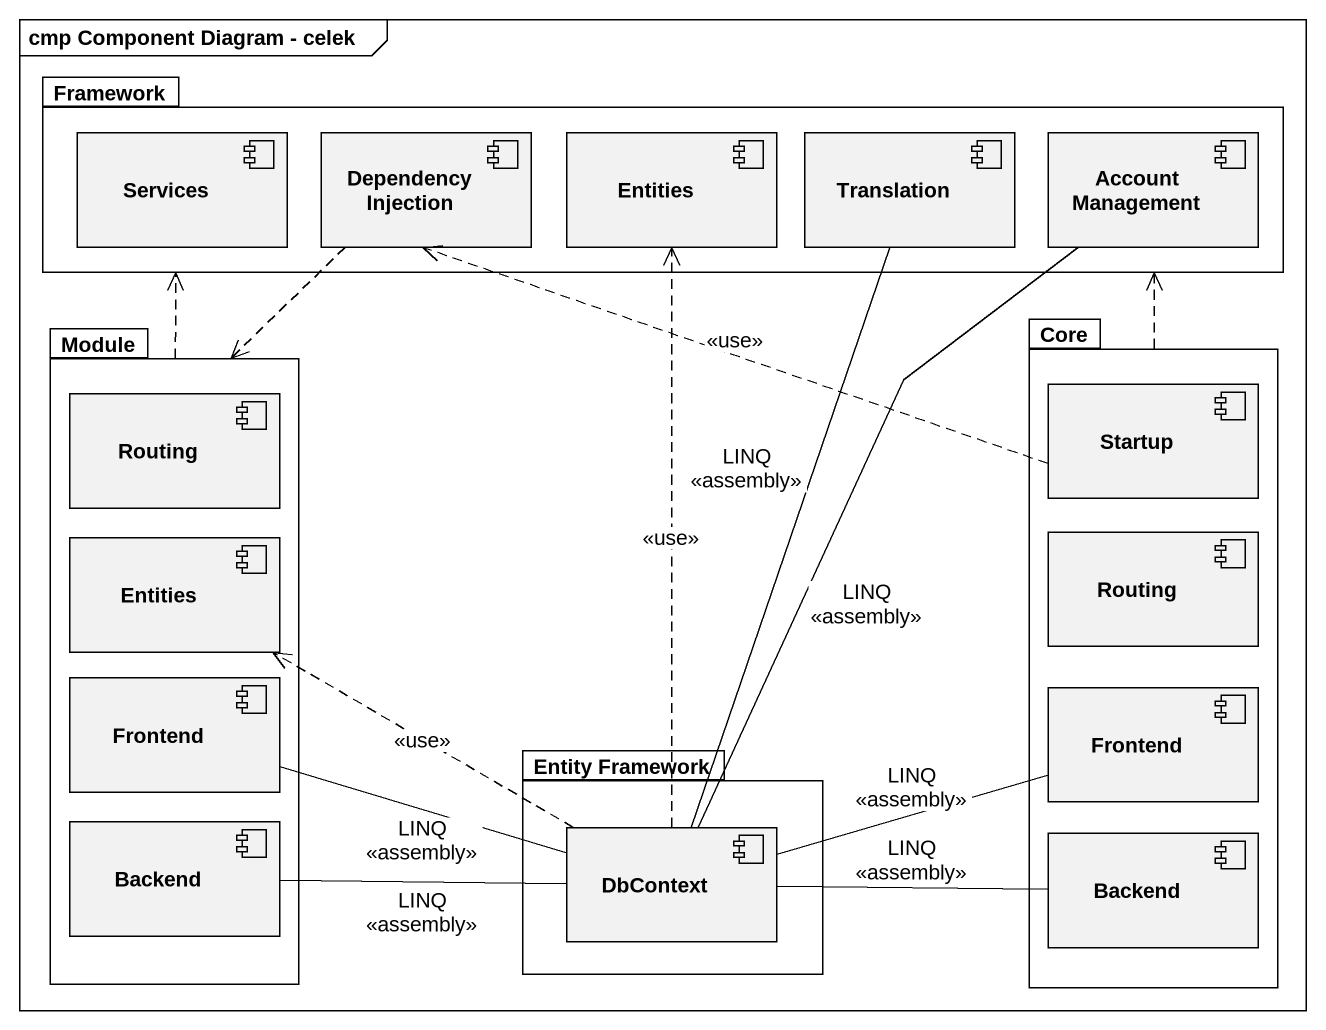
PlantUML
@startuml
mainframe cmp Component Diagram - celek
package Framework {
  component Services
  component "Dependency Injection" as Dependency_Injection
  component Entities
  component Translation
  component "Account Management" as Account_Management
}
package Module {
  component Routing
  component "Entities" as Entities_2
  component Frontend
  component Backend
}
package Core {
  component Startup
  component "Routing" as Routing_2
  component "Frontend" as Frontend_2
  component "Backend" as Backend_2
}
package "Entity Framework" as Entity_Framework {
  component DbContext
}
Dependency_Injection ..> Module
Translation -- DbContext : LINQ\n<<assembly>>
Account_Management -- DbContext : LINQ\n<<assembly>>
Module .up.> Framework
Core .up.> Framework
Startup .left.> Dependency_Injection : <<use>>
Frontend -right- DbContext : LINQ\n<<assembly>>
Frontend_2 -left- DbContext : LINQ\n<<assembly>>
Backend -right- DbContext : LINQ\n<<assembly>>
DbContext .up.> Entities : <<use>>
DbContext .left.> Entities_2 : <<use>>
Backend_2 -left- DbContext : LINQ\n<<assembly>>
@enduml
